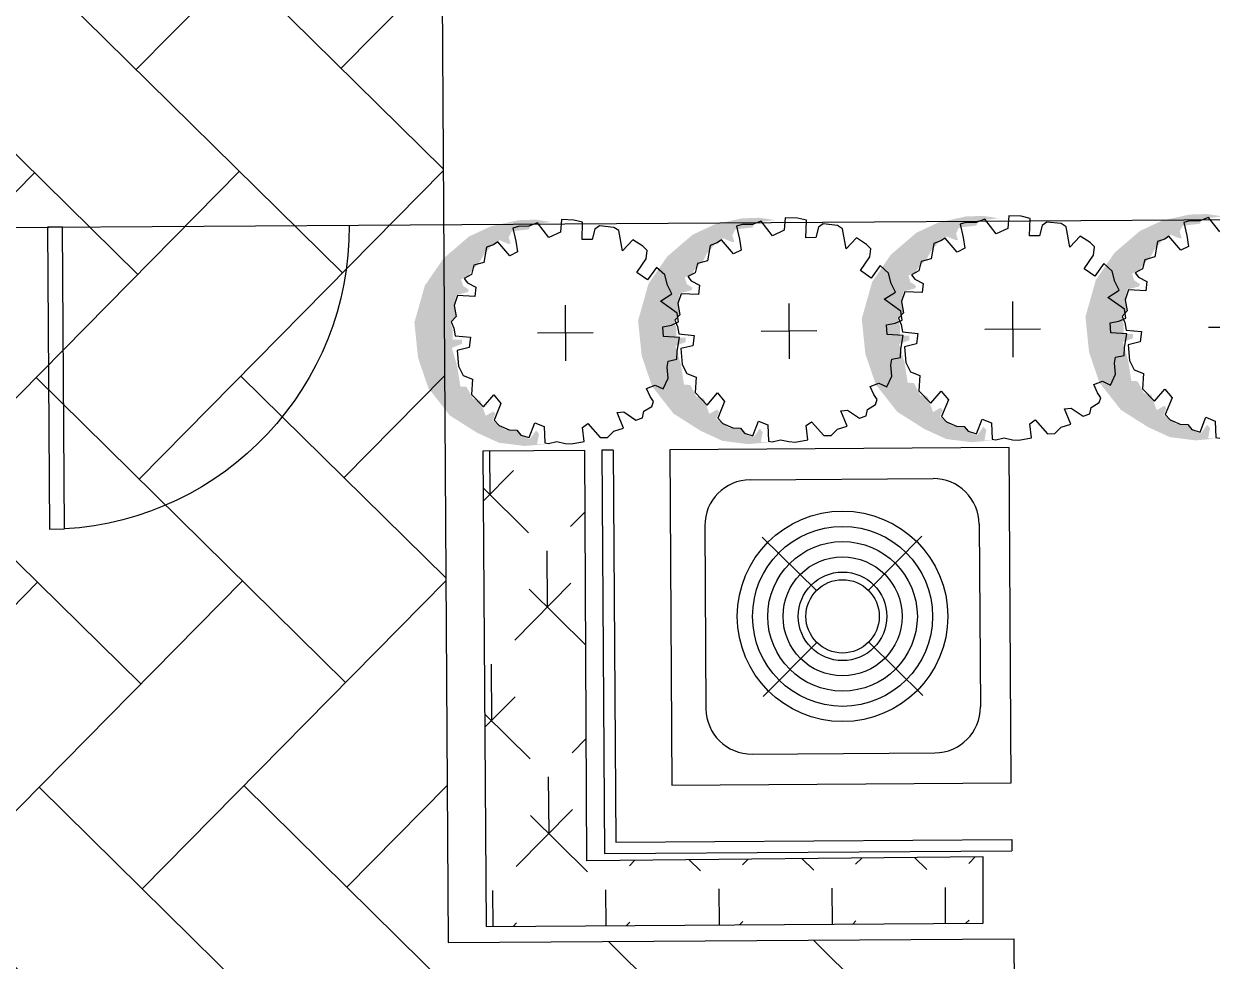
# Model space of a CAD drawing. Header units: feet. Extents: x 919634 to 928945, y 707022 to 708026.
# Drawn here: x 920706.93 to 920717.44, y 707525.14 to 707533.43 of the extents above; entities that cross this region are included whole.
import ezdxf

# ---------------------------------------------------------------- set-up
doc = ezdxf.new("R2010")
doc.units = ezdxf.units.FT
doc.header["$LTSCALE"] = 20
doc.header["$MEASUREMENT"] = 0
for name, color, linetype in [('-u-site-xref', 7, 'Continuous'), ('Site Plan$0$-u-site-fence', 4, 'Site Plan$0$FENCELINE1'), ('Site Plan$0$A-DOOR-EXT_WINDOWS', 253, 'Continuous'), ('Site Plan$0$A-HVAC-EXT', 253, 'Continuous'), ('Site Plan$0$SP-LOT PAVERS', 254, 'Continuous'), ('x-RL TH5-LP Block$0$L-002', 253, 'Continuous'), ('x-RL TH5-LP Block$0$LK-SHRB-035M', 253, 'Continuous'), ('x-RL TH5-LP Block$0$LK-SHRB-TRNK', 253, 'Continuous'), ('x-RL TH5-LP Block$0$LP-PATT-SHAR', 253, 'Continuous'), ('x-RL TH5-LP Block$0$LP-SHAR-BRDR-CONT', 253, 'Continuous'), ('x-RL TH5-LP Block$0$LP-SHRB', 253, 'Continuous')]:
    doc.layers.add(name, color=color, linetype=linetype)
doc.layers.add('Site Plan$0$SP-SIDEWALK', color=2, linetype='Continuous', lineweight=25)
doc.layers.add('x-RL TH5-LP Block$0$LK-SHRB-SHAD', color=253, linetype='Continuous', plot=False)
doc.layers.get('-u-site-xref').off()
doc.linetypes.add('Site Plan$0$FENCELINE1', pattern='A,0.25,-0.1,[133,ltypeshp.shx,S=0.1,R=0,X=-0.1,Y=0],-0.1,1', length=1.45)

# ---------------------------------------------------------------- blocks, each defined once
blk = doc.blocks.new('Site Plan$0$A$C11AE1C12')
at = {"layer": 'Site Plan$0$A-HVAC-EXT'}
for p, q in [((44.00000011394877, 44.54105635897122), (1.139487721957266e-07, 44.54105635897122)), ((1.139487721957266e-07, 44.54105635897122), (1.139487721957266e-07, 2.501133167243097e-06)), ((44.00000011394877, 2.501133167243097e-06), (44.00000011394877, 44.54105635897122)), ((34.00000011394877, 40.00000250113317), (10.00000011394877, 40.00000250113317)), ((4.000000113948772, 34.00000250113317), (4.000000113948772, 10.00000250113317)), ((40.00000011394877, 34.00000250113317), (40.00000011394877, 10.00000250113317)), ((18.5977306969362, 25.40227191814392), (11.52666288505861, 32.47333973002787)), ((25.40226953096135, 25.40227191814392), (32.47333734284621, 32.47333973002787)), ((11.52666288505861, 11.52666527223846), (18.5977306969362, 18.59773308412241)), ((32.47333734284621, 11.52666527223846), (25.40226953096135, 18.59773308412241)), ((34.00000011394877, 4.000002501133167), (10.00000011394877, 4.000002501133167)), ((1.139487721957266e-07, 2.501133167243097e-06), (44.00000011394877, 2.501133167243097e-06))]:
    blk.add_line(p, q, dxfattribs=at)
for radius in [13.81153555240985, 11.81153555240985, 9.81153555240985, 7.81153555240985, 5.81153555240985, 4.81153555240985]:
    blk.add_circle((22.00000011394877, 22.00000250113317), radius, dxfattribs=at)
for centre, start, end in [((10.00000011394877, 34.00000250113317), 90, 180), ((34.00000011394877, 34.00000250113317), 0, 90), ((10.00000011394877, 10.00000250113317), 180, 270), ((34.00000011394877, 10.00000250113317), 270, 0)]:
    blk.add_arc(centre, 6, start, end, dxfattribs=at)
blk = doc.blocks.new('Site Plan$0$A$C05C92244')
at = {"layer": 'Site Plan$0$A-DOOR-EXT_WINDOWS'}
blk.add_lwpolyline([(32.00389335552609, 32.04769828175449), (32.00389335552609, 0.04381521808500111), (30.40369920234298, 0.04381521808500111), (30.40369920234298, 32.04769828175449)], close=True, dxfattribs=at)
blk.add_arc((32.07979910527501, 32.07980389018303), 32.07980487913881, 180.0573418751565, 267.0050566959838, dxfattribs=at)
blk = doc.blocks.new('Site Plan')
at = {"layer": 'Site Plan$0$SP-LOT PAVERS'}
h = blk.add_hatch(dxfattribs=at)
h.set_pattern_fill('AR-HBONE', color=256, scale=0.32, angle=-89.58178215075662)
h.set_pattern_definition([(315.4182178492434, (0, 0), (1.810145136983853, 0.01321298806884015), [3.84, -1.28]), (45.41821784924338, (0.9116790626081567, -0.8984660745381309), (1.810145136983853, 0.01321298806884), [3.84, -1.28])])
h.paths.add_polyline_path([(920715.6825288351, 707525.3414484945), (920715.813036585, 707505.3418743059), (920703.7645105092, 707505.2341229498), (920701.9125904826, 707505.2011047568), (920700.8064273639, 707505.1614087725), (920699.2071420787, 707505.0775528821), (920698.1577803, 707505.005491134), (920697.5122337774, 707504.9544343087), (920696.8120504587, 707504.8932507478), (920696.6848043222, 707525.1781606749), (920706.6827883796, 707525.243402784), (920706.5508379111, 707545.492972881), (920717.2170888503, 707545.562575756), (920717.2453655293, 707541.229334709), (920710.5790113289, 707541.1858332385), (920710.6826171889, 707525.3088214389)])
at = {"layer": 'Site Plan$0$-u-site-fence', "ltscale": 0.15}
blk.add_line((920706.6412613734, 707531.6281033254, 7.807863672923385e-08), (920717.6409483155, 707531.6998820732, 7.807863672923385e-08), dxfattribs=at)
at = {"layer": 'Site Plan$0$SP-SIDEWALK'}
for p, q in [((920710.579011329, 707541.1858332385, 7.807863262514746e-08), (920710.682617189, 707525.3088214389, 7.807863672923385e-08)), ((920712.140435204, 707529.6609001205, 7.807863672923385e-08), (920712.040437333, 707529.6602475818, 7.807863672923385e-08)), ((920712.040437333, 707529.6602475818, 7.807863672923385e-08), (920712.0636895896, 707526.096970853, 7.807863672923385e-08)), ((920712.140435204, 707529.6609001205, 7.807863672923385e-08), (920712.1630349217, 707526.1976212627, 7.807863672923385e-08)), ((920712.1630349217, 707526.1976212627, 7.807863672923385e-08), (920715.6630173961, 707526.2204604909, 7.807863672923385e-08)), ((920715.6630173961, 707526.2204604909, 7.807863672923385e-08), (920715.663669935, 707526.1204626199, 7.807863672923385e-08)), ((920712.0636895896, 707526.096970853, 7.807863672923385e-08), (920715.663669935, 707526.1204626199, 7.807863672923385e-08)), ((920710.682617189, 707525.3088214389, 7.807863672923385e-08), (920715.6825288351, 707525.3414484945, 7.807863672923385e-08)), ((920715.6825288351, 707525.3414484945, 7.807863672923385e-08), (920715.813036585, 707505.3418743057, 7.807863672923385e-08))]:
    blk.add_line(p, q, dxfattribs=at)
at = {"layer": 'Site Plan$0$-u-site-fence', "xscale": -0.08333333333333329, "yscale": 0.08333333333333329, "zscale": 0.08333333333333333, "rotation": 0.3738798165013791}
blk.add_blockref('Site Plan$0$A$C05C92244', (920709.8256641383, 707528.9781848456, 7.807863672923385e-08), dxfattribs=at)
at = {"layer": 'Site Plan$0$A-HVAC-EXT', "extrusion": (0, 0, -1), "xscale": -0.06735359270068558, "yscale": 0.06735359270068558, "zscale": -0.06735359270068558, "rotation": 269.6261201834986}
blk.add_blockref('Site Plan$0$A$C11AE1C12', (-920715.6596978795, 707526.7204494671, -7.807863672923385e-08), dxfattribs=at)
blk = doc.blocks.new('x-RL TH5-LP Block$0$SHRUB-LRG-241')
at = {"layer": 'x-RL TH5-LP Block$0$LK-SHRB-SHAD'}
blk.add_hatch(color=256, dxfattribs=at).paths.add_polyline_path([(0.07942995503995931, 0.4976856504540272), (0.1859550109496517, 0.5063764960219963), (0.3011759860731367, 0.4911675188681244), (0.3990051144888973, 0.4455405874065121), (0.5207480248826535, 0.3673229980153856), (0.6164031776350392, 0.2434784771626468), (0.6620567659276446, 0.1065976931381005), (0.6772746369719869, -0.052010199626217), (0.6294470564557244, -0.217136229156587), (0.5446618151407847, -0.3388080360272614), (0.4294408400173033, -0.4365800253562426), (0.3294377276580214, -0.4822069568178549), (0.2076948172642687, -0.5082794883416142), (0.1294315112196003, -0.5104521971435325), (0.05986413266886359, -0.4995886427736451), (0.1511713175342138, -0.4887250884037577), (0.1598672450281455, -0.4669979796639847), (0.2381305427926712, -0.4583071340960174), (0.2511744298934957, -0.432234607752406), (0.2424785023995675, -0.4018166534446639), (0.2576963734439097, -0.4039893622465822), (0.2924800585792049, -0.4191983394004524), (0.3272637519946464, -0.395298521858761), (0.3642214210734593, -0.3540170131811315), (0.3816132677811801, -0.3214263500714711), (0.4229188964668893, -0.2779721325919233), (0.433788799624196, -0.2562450238521503), (0.4663985090961198, -0.2453814694822647), (0.4577025898823273, -0.2149635151745208), (0.4316148239608211, -0.1975818292187306), (0.4359627835677138, -0.186718274848845), (0.4881383154107333, -0.1736820116770392), (0.4968342429046615, -0.1410913485673788), (0.492486275017626, -0.07808273114997633), (0.5164000652757572, -0.052010199626217), (0.5055301621184505, -0.01724682771464003), (0.5055301621184505, 0.02620738976490955), (0.4642245334327413, 0.02620738976490955), (0.4642245334327413, 0.04576178970276246), (0.5098781217253467, 0.06314347565855272), (0.4859643397473548, 0.1478791966355821), (0.4729204526465303, 0.2369603455767439), (0.4446587027815063, 0.2391330543786623), (0.4163969529164788, 0.2934508262280957), (0.3837872434445551, 0.2999689629941464), (0.3598734614665666, 0.3694957068173039), (0.3250897680511251, 0.3499413120595953), (0.3163938488373397, 0.3608048664294827), (0.3294377276580214, 0.3912228155570787), (0.2729142362081092, 0.4325043242347064), (0.2229126800284682, 0.4368497470186909), (0.1968249141069585, 0.4629222785424503), (0.162041220691524, 0.475958541714256), (0.1337794708264965, 0.4368497470186909), (0.1207355920058113, 0.4520587241725629), (0.1294315112196003, 0.4976856504540272)])
at = {"layer": 'x-RL TH5-LP Block$0$LK-SHRB-035M'}
blk.add_lwpolyline([(-0.02506661354845008, 0.4987056809809847), (-0.08165780996232641, 0.4886134344344999), (-0.08165780996232641, 0.4886134344344999), (-0.08165780996232641, 0.4886134344344999), (-0.07431013994851199, 0.4249718511334137), (-0.09880237153729965, 0.4078375781783734), (-0.1543414298532717, 0.4702383789836801), (-0.1872079085748339, 0.4702383789836801), (-0.2156921901335238, 0.4417710769863739), (-0.2595141617622758, 0.428632322466644), (-0.2310604317859877, 0.3588825101419175), (-0.2604511118412525, 0.3564347593132471), (-0.3143340234853049, 0.3931510560520017), (-0.3449670116215167, 0.3826466800339148), (-0.3515403073658305, 0.3541793780366085), (-0.3865978846688343, 0.3322814549128452), (-0.3953622789945825, 0.3103835285617258), (-0.3804630536096525, 0.2878976674930804), (-0.3633184920346793, 0.2511813673234577), (-0.4025060636510993, 0.2364948451970861), (-0.4391842506233381, 0.2534489245671132), (-0.4610952364377141, 0.2052734924038901), (-0.4563889752951518, 0.1557189889409578), (-0.4612874237616289, 0.1287937023786245), (-0.500474995378049, 0.1214504430308736), (-0.5029242169253898, 0.08473414286125092), (-0.5127211084865486, 0.02354031038883519), (-0.4416936352675229, 0.01864480530062451), (-0.4392444137201785, -0.02541475421675088), (-0.4784319853366021, -0.03275801356450003), (-0.509299405229342, -0.04655263965616641), (-0.5029242169253898, -0.0866085866891666), (-0.4294475167872278, -0.1404591598138314), (-0.480881206883943, -0.1722799514643754), (-0.4612874237616289, -0.2114440058935383), (-0.4490413052813373, -0.2579513162395841), (-0.4123029552122581, -0.2922198655805364), (-0.3706661620484972, -0.2359215381963313), (-0.3241309150464637, -0.2701900841064138), (-0.3657677135820201, -0.3313839165788295), (-0.3706661620484972, -0.3681002167484539), (-0.3510723735543877, -0.3876822405321647), (-0.3069863534714905, -0.4170552813540382), (-0.2604511118412525, -0.3681002167484539), (-0.2433065502662792, -0.4586670866118716), (-0.2212635402248324, -0.4733536087382433), (-0.1575837316478292, -0.480696868085996), (-0.1355407216063789, -0.4660103459596243), (-0.1232946031260873, -0.4195030356135803), (-0.07920858841498557, -0.4195030356135803), (-0.08165780996232641, -0.4978311410410363), (-0.04247023834590635, -0.5076221546483275), (0.0138619002172824, -0.5100699054769979), (0.01876034331196408, -0.4537715815236627), (0.0701940334086757, -0.4292940492208697), (0.1216277235053873, -0.4953833867814978), (0.1608152951218109, -0.480696868085996), (0.2073505421238444, -0.480696868085996), (0.2318427737126321, -0.4733536087382433), (0.2195966552323405, -0.4146075270944998), (0.2122489852185225, -0.3656524624889137), (0.2465381137402645, -0.3485181895338734), (0.3004210253843169, -0.4121597762658276), (0.3189358637372592, -0.39910922518572), (0.3518547154810285, -0.3876822405321647), (0.3641008339613201, -0.3191451487119998), (0.4081868486724218, -0.3069063842760382), (0.419726398483391, -0.2655318838032237), (0.4525928772049532, -0.2480135433678008), (0.4375775287276866, -0.2285782788485804), (0.4008391786586074, -0.208996251633998), (0.405737627125081, -0.1673844463761647), (0.4832682573450846, -0.1713708092072714), (0.4986059474151467, -0.1275749597323887), (0.4898415530893949, -0.07720973461131919), (0.5117525389037709, -0.05312201530235328), (0.5007970459965847, -0.02465471653240314), (0.4939096672908754, 0.008853791693333335), (0.4253314156191905, 0.01619705104108249), (0.4326790856330085, 0.06270436481799813), (0.486561997277061, 0.07494312925395974), (0.4810771587636431, 0.1461490954514311), (0.4596205387691334, 0.1875397805915), (0.4179837456053725, 0.2046740535465421), (0.4228821887000542, 0.2732111453667088), (0.3689992770560018, 0.3295094727509138), (0.3224640354257637, 0.275658899626249), (0.3224640354257637, 0.275658899626249), (0.2906241338231617, 0.3148229506245421), (0.2906241338231617, 0.3148229506245421), (0.3211269623186972, 0.389216058907456), (0.2992159765043212, 0.4133037749890676), (0.2553940048755692, 0.4330119051549843), (0.2203364275725654, 0.4352016981128308), (0.2028076389210653, 0.4570996244639502), (0.1657137435882881, 0.4690314106507891), (0.1387722850803605, 0.4029420696592929), (0.09713549191659965, 0.4200763426143332), (0.09468627036926236, 0.4935089429535804), (0.07791501977911963, 0.4965158880231364), (0.04066634389468149, 0.4877567161917469), (0.003417668010239794, 0.4965158880231364)], close=True, dxfattribs=at)
at = {"layer": 'x-RL TH5-LP Block$0$LK-SHRB-TRNK'}
for p, q in [((0, -0.125), (0, 0.125)), ((-0.1250000000000284, 0), (0.1249999999999929, 0))]:
    blk.add_line(p, q, dxfattribs=at)
blk = doc.blocks.new('x-RL TH5-LP Block', base_point=(1241.699483058532, -211.8293156445725))
at = {"layer": 'x-RL TH5-LP Block$0$LP-PATT-SHAR'}
h = blk.add_hatch(dxfattribs=at)
h.set_pattern_fill('LAFX-A435-CHAINLINK', color=256, scale=10, pattern_type=2)
h.set_pattern_definition([(45, (1255.655024147425, 427.7968330358235), (0, 10.0000000000064), [0.7071099999999999, -13.4350288425]), (45, (1253.655024147425, 427.7968330358235), (0, 10.0000000000064), [0.7071099999999999, -13.4350288425]), (45, (1255.655024147425, 429.7968330358235), (0, 10.0000000000064), [0.7071099999999999, -13.4350288425]), (45, (1255.155024147425, 430.7968330358235), (0, 10.0000000000064), [0.7071099999999999, -13.4350288425]), (45, (1251.655024147425, 427.7968330358235), (0, 10.0000000000064), [0.7071099999999999, -13.4350288425]), (45, (1253.655024147425, 429.7968330358235), (0, 10.0000000000064), [0.7071099999999999, -13.4350288425]), (45, (1255.655024147425, 431.7968330358235), (0, 10.0000000000064), [0.7071099999999999, -13.4350288425]), (45, (1254.155024147425, 430.7968330358235), (0, 10.0000000000064), [0.7071099999999999, -13.4350288425]), (45, (1255.155024147425, 432.7968330358235), (0, 10.0000000000064), [0.7071099999999999, -13.4350288425]), (45, (1253.155024147425, 430.7968330358235), (0, 10.0000000000064), [0.7071099999999999, -13.4350288425]), (45, (1251.655024147425, 429.7968330358235), (0, 10.0000000000064), [0.7071099999999999, -13.4350288425]), (45, (1253.655024147425, 431.7968330358235), (0, 10.0000000000064), [0.7071099999999999, -13.4350288425]), (45, (1255.655024147425, 433.7968330358235), (0, 10.0000000000064), [0.7071099999999999, -13.4350288425]), (45, (1252.155024147425, 430.7968330358235), (0, 10.0000000000064), [0.7071099999999999, -13.4350288425]), (45, (1254.155024147425, 432.7968330358235), (0, 10.0000000000064), [0.7071099999999999, -13.4350288425]), (45, (1253.155024147425, 432.7968330358235), (0, 10.0000000000064), [0.7071099999999999, -13.4350288425]), (45, (1255.155024147425, 434.7968330358235), (0, 10.0000000000064), [0.7071099999999999, -13.4350288425]), (45, (1251.655024147425, 431.7968330358235), (0, 10.0000000000064), [0.7071099999999999, -13.4350288425]), (45, (1253.655024147425, 433.7968330358235), (0, 10.0000000000064), [0.7071099999999999, -13.4350288425]), (45, (1252.155024147425, 432.7968330358235), (0, 10.0000000000064), [0.7071099999999999, -13.4350288425]), (45, (1254.155024147425, 434.7968330358235), (0, 10.0000000000064), [0.7071099999999999, -13.4350288425]), (45, (1255.155024147425, 436.7968330358235), (0, 10.0000000000064), [0.7071099999999999, -13.4350288425]), (45, (1253.155024147425, 434.7968330358235), (0, 10.0000000000064), [0.7071099999999999, -13.4350288425]), (45, (1251.655024147425, 433.7968330358235), (0, 10.0000000000064), [0.7071099999999999, -13.4350288425]), (45, (1252.155024147425, 434.7968330358235), (0, 10.0000000000064), [0.7071099999999999, -13.4350288425]), (45, (1254.155024147425, 436.7968330358235), (0, 10.0000000000064), [0.7071099999999999, -13.4350288425]), (45, (1253.155024147425, 436.7968330358235), (0, 10.0000000000064), [0.7071099999999999, -13.4350288425]), (45, (1251.655024147425, 435.7968330358235), (0, 10.0000000000064), [0.7071099999999999, -13.4350288425]), (45, (1252.155024147425, 436.7968330358235), (0, 10.0000000000064), [0.7071099999999999, -13.4350288425]), (45, (1250.655024147425, 435.7968330358235), (0, 10.0000000000064), [0.7071099999999999, -13.4350288425]), (45, (1255.155024147425, 428.7968330358235), (0, 10.0000000000064), [0.7071099999999999, -13.4350288425]), (45, (1254.155024147425, 428.7968330358235), (0, 10.0000000000064), [0.7071099999999999, -13.4350288425]), (45, (1253.155024147425, 428.7968330358235), (0, 10.0000000000064), [0.7071099999999999, -13.4350288425]), (45, (1252.155024147425, 428.7968330358235), (0, 10.0000000000064), [0.7071099999999999, -13.4350288425]), (45, (1250.655024147425, 427.7968330358235), (0, 10.0000000000064), [0.7071099999999999, -13.4350288425]), (45, (1249.655024147425, 427.7968330358235), (0, 10.0000000000064), [0.7071099999999999, -13.4350288425]), (45, (1250.655024147425, 429.7968330358235), (0, 10.0000000000064), [0.7071099999999999, -13.4350288425]), (45, (1248.655024147425, 427.7968330358235), (0, 10.0000000000064), [0.7071099999999999, -13.4350288425]), (45, (1251.155024147425, 430.7968330358235), (0, 10.0000000000064), [0.7071099999999999, -13.4350288425]), (45, (1249.655024147425, 429.7968330358235), (0, 10.0000000000064), [0.7071099999999999, -13.4350288425]), (45, (1247.655024147425, 427.7968330358235), (0, 10.0000000000064), [0.7071099999999999, -13.4350288425]), (45, (1250.155024147425, 430.7968330358235), (0, 10.0000000000064), [0.7071099999999999, -13.4350288425]), (45, (1250.655024147425, 431.7968330358235), (0, 10.0000000000064), [0.7071099999999999, -13.4350288425]), (45, (1248.655024147425, 429.7968330358235), (0, 10.0000000000064), [0.7071099999999999, -13.4350288425]), (45, (1246.655024147425, 427.7968330358235), (0, 10.0000000000064), [0.7071099999999999, -13.4350288425]), (45, (1251.155024147425, 432.7968330358235), (0, 10.0000000000064), [0.7071099999999999, -13.4350288425]), (45, (1249.155024147425, 430.7968330358235), (0, 10.0000000000064), [0.7071099999999999, -13.4350288425]), (45, (1249.655024147425, 431.7968330358235), (0, 10.0000000000064), [0.7071099999999999, -13.4350288425]), (45, (1247.655024147425, 429.7968330358235), (0, 10.0000000000064), [0.7071099999999999, -13.4350288425]), (45, (1250.155024147425, 432.7968330358235), (0, 10.0000000000064), [0.7071099999999999, -13.4350288425]), (45, (1248.155024147425, 430.7968330358235), (0, 10.0000000000064), [0.7071099999999999, -13.4350288425]), (45, (1250.655024147425, 433.7968330358235), (0, 10.0000000000064), [0.7071099999999999, -13.4350288425]), (45, (1248.655024147425, 431.7968330358235), (0, 10.0000000000064), [0.7071099999999999, -13.4350288425]), (45, (1246.655024147425, 429.7968330358235), (0, 10.0000000000064), [0.7071099999999999, -13.4350288425]), (45, (1251.155024147425, 434.7968330358235), (0, 10.0000000000064), [0.7071099999999999, -13.4350288425]), (45, (1249.155024147425, 432.7968330358235), (0, 10.0000000000064), [0.7071099999999999, -13.4350288425]), (45, (1247.155024147425, 430.7968330358235), (0, 10.0000000000064), [0.7071099999999999, -13.4350288425]), (45, (1249.655024147425, 433.7968330358235), (0, 10.0000000000064), [0.7071099999999999, -13.4350288425]), (45, (1247.655024147425, 431.7968330358235), (0, 10.0000000000064), [0.7071099999999999, -13.4350288425]), (45, (1250.155024147425, 434.7968330358235), (0, 10.0000000000064), [0.7071099999999999, -13.4350288425]), (45, (1248.155024147425, 432.7968330358235), (0, 10.0000000000064), [0.7071099999999999, -13.4350288425]), (45, (1246.155024147425, 430.7968330358235), (0, 10.0000000000064), [0.7071099999999999, -13.4350288425]), (45, (1248.655024147425, 433.7968330358235), (0, 10.0000000000064), [0.7071099999999999, -13.4350288425]), (45, (1246.655024147425, 431.7968330358235), (0, 10.0000000000064), [0.7071099999999999, -13.4350288425]), (45, (1251.155024147425, 436.7968330358235), (0, 10.0000000000064), [0.7071099999999999, -13.4350288425]), (45, (1249.155024147425, 434.7968330358235), (0, 10.0000000000064), [0.7071099999999999, -13.4350288425]), (45, (1247.155024147425, 432.7968330358235), (0, 10.0000000000064), [0.7071099999999999, -13.4350288425]), (45, (1247.655024147425, 433.7968330358235), (0, 10.0000000000064), [0.7071099999999999, -13.4350288425]), (45, (1250.155024147425, 436.7968330358235), (0, 10.0000000000064), [0.7071099999999999, -13.4350288425]), (45, (1248.155024147425, 434.7968330358235), (0, 10.0000000000064), [0.7071099999999999, -13.4350288425]), (45, (1246.155024147425, 432.7968330358235), (0, 10.0000000000064), [0.7071099999999999, -13.4350288425]), (45, (1246.655024147425, 433.7968330358235), (0, 10.0000000000064), [0.7071099999999999, -13.4350288425]), (45, (1249.155024147425, 436.7968330358235), (0, 10.0000000000064), [0.7071099999999999, -13.4350288425]), (45, (1247.155024147425, 434.7968330358235), (0, 10.0000000000064), [0.7071099999999999, -13.4350288425]), (45, (1247.655024147425, 435.7968330358235), (0, 10.0000000000064), [0.7071099999999999, -13.4350288425]), (45, (1248.155024147425, 436.7968330358235), (0, 10.0000000000064), [0.7071099999999999, -13.4350288425]), (45, (1246.155024147425, 434.7968330358235), (0, 10.0000000000064), [0.7071099999999999, -13.4350288425]), (45, (1246.655024147425, 435.7968330358235), (0, 10.0000000000064), [0.7071099999999999, -13.4350288425]), (45, (1247.155024147425, 436.7968330358235), (0, 10.0000000000064), [0.7071099999999999, -13.4350288425]), (45, (1246.155024147425, 436.7968330358235), (0, 10.0000000000064), [0.7071099999999999, -13.4350288425]), (45, (1251.155024147425, 428.7968330358235), (0, 10.0000000000064), [0.7071099999999999, -13.4350288425]), (45, (1250.155024147425, 428.7968330358235), (0, 10.0000000000064), [0.7071099999999999, -13.4350288425]), (45, (1249.155024147425, 428.7968330358235), (0, 10.0000000000064), [0.7071099999999999, -13.4350288425]), (45, (1248.155024147425, 428.7968330358235), (0, 10.0000000000064), [0.7071099999999999, -13.4350288425]), (45, (1247.155024147425, 428.7968330358235), (0, 10.0000000000064), [0.7071099999999999, -13.4350288425]), (45, (1246.155024147425, 428.7968330358235), (0, 10.0000000000064), [0.7071099999999999, -13.4350288425]), (45, (1254.655024147425, 427.7968330358235), (0, 10.0000000000064), [0.7071099999999999, -13.4350288425]), (45, (1254.655024147425, 429.7968330358235), (0, 10.0000000000064), [0.7071099999999999, -13.4350288425]), (45, (1252.655024147425, 427.7968330358235), (0, 10.0000000000064), [0.7071099999999999, -13.4350288425]), (45, (1254.655024147425, 431.7968330358235), (0, 10.0000000000064), [0.7071099999999999, -13.4350288425]), (45, (1252.655024147425, 429.7968330358235), (0, 10.0000000000064), [0.7071099999999999, -13.4350288425]), (45, (1254.655024147425, 433.7968330358235), (0, 10.0000000000064), [0.7071099999999999, -13.4350288425]), (45, (1252.655024147425, 431.7968330358235), (0, 10.0000000000064), [0.7071099999999999, -13.4350288425]), (45, (1255.655024147425, 435.7968330358235), (0, 10.0000000000064), [0.7071099999999999, -13.4350288425]), (45, (1254.655024147425, 435.7968330358235), (0, 10.0000000000064), [0.7071099999999999, -13.4350288425]), (45, (1252.655024147425, 433.7968330358235), (0, 10.0000000000064), [0.7071099999999999, -13.4350288425]), (45, (1253.655024147425, 435.7968330358235), (0, 10.0000000000064), [0.7071099999999999, -13.4350288425]), (45, (1252.655024147425, 435.7968330358235), (0, 10.0000000000064), [0.7071099999999999, -13.4350288425]), (45, (1249.655024147425, 435.7968330358235), (0, 10.0000000000064), [0.7071099999999999, -13.4350288425]), (45, (1248.655024147425, 435.7968330358235), (0, 10.0000000000064), [0.7071099999999999, -13.4350288425]), (90, (1256.155024147425, 436.2968330358235), (-10, 6.123233995736766e-16), [0.5, -9.5]), (90, (1256.155024147425, 428.2968330358235), (-10, 6.123233995736766e-16), [0.5, -9.5]), (90, (1256.155024147425, 430.2968330358235), (-10, 6.123233995736766e-16), [0.5, -9.5]), (90, (1256.155024147425, 432.2968330358235), (-10, 6.123233995736766e-16), [0.5, -9.5]), (90, (1256.155024147425, 434.2968330358235), (-10, 6.123233995736766e-16), [0.5, -9.5]), (90, (1255.655024147425, 429.2968330358235), (-10, 6.123233995736766e-16), [0.5, -9.5]), (90, (1255.655024147425, 431.2968330358235), (-10, 6.123233995736766e-16), [0.5, -9.5]), (90, (1255.655024147425, 433.2968330358235), (-10, 6.123233995736766e-16), [0.5, -9.5]), (90, (1255.655024147425, 435.2968330358235), (-10, 6.123233995736766e-16), [0.5, -9.5]), (90, (1255.655024147425, 437.2968330358235), (-10, 6.123233995736766e-16), [0.5, -9.5]), (90, (1255.155024147425, 428.2968330358235), (-10, 6.123233995736766e-16), [0.5, -9.5]), (90, (1255.155024147425, 430.2968330358235), (-10, 6.123233995736766e-16), [0.5, -9.5]), (90, (1255.155024147425, 432.2968330358235), (-10, 6.123233995736766e-16), [0.5, -9.5]), (90, (1255.155024147425, 434.2968330358235), (-10, 6.123233995736766e-16), [0.5, -9.5]), (90, (1255.155024147425, 436.2968330358235), (-10, 6.123233995736766e-16), [0.5, -9.5]), (90, (1255.155024147425, 428.2968330358235), (-10, 6.123233995736766e-16), [0.5, -9.5]), (90, (1255.155024147425, 430.2968330358235), (-10, 6.123233995736766e-16), [0.5, -9.5]), (90, (1255.155024147425, 432.2968330358235), (-10, 6.123233995736766e-16), [0.5, -9.5]), (90, (1255.155024147425, 434.2968330358235), (-10, 6.123233995736766e-16), [0.5, -9.5]), (90, (1255.155024147425, 436.2968330358235), (-10, 6.123233995736766e-16), [0.5, -9.5]), (90, (1254.655024147425, 429.2968330358235), (-10, 6.123233995736766e-16), [0.5, -9.5]), (90, (1254.655024147425, 431.2968330358235), (-10, 6.123233995736766e-16), [0.5, -9.5]), (90, (1254.655024147425, 433.2968330358235), (-10, 6.123233995736766e-16), [0.5, -9.5]), (90, (1254.655024147425, 435.2968330358235), (-10, 6.123233995736766e-16), [0.5, -9.5]), (90, (1254.655024147425, 437.2968330358235), (-10, 6.123233995736766e-16), [0.5, -9.5]), (90, (1254.155024147425, 428.2968330358235), (-10, 6.123233995736766e-16), [0.5, -9.5]), (90, (1254.155024147425, 428.2968330358235), (-10, 6.123233995736766e-16), [0.5, -9.5]), (90, (1254.155024147425, 430.2968330358235), (-10, 6.123233995736766e-16), [0.5, -9.5]), (90, (1254.155024147425, 430.2968330358235), (-10, 6.123233995736766e-16), [0.5, -9.5]), (90, (1254.155024147425, 432.2968330358235), (-10, 6.123233995736766e-16), [0.5, -9.5]), (90, (1254.155024147425, 432.2968330358235), (-10, 6.123233995736766e-16), [0.5, -9.5]), (90, (1254.155024147425, 434.2968330358235), (-10, 6.123233995736766e-16), [0.5, -9.5]), (90, (1254.155024147425, 434.2968330358235), (-10, 6.123233995736766e-16), [0.5, -9.5]), (90, (1254.155024147425, 436.2968330358235), (-10, 6.123233995736766e-16), [0.5, -9.5]), (90, (1254.155024147425, 436.2968330358235), (-10, 6.123233995736766e-16), [0.5, -9.5]), (90, (1253.655024147425, 429.2968330358235), (-10, 6.123233995736766e-16), [0.5, -9.5]), (90, (1253.655024147425, 431.2968330358235), (-10, 6.123233995736766e-16), [0.5, -9.5]), (90, (1253.655024147425, 433.2968330358235), (-10, 6.123233995736766e-16), [0.5, -9.5]), (90, (1253.655024147425, 435.2968330358235), (-10, 6.123233995736766e-16), [0.5, -9.5]), (90, (1253.655024147425, 437.2968330358235), (-10, 6.123233995736766e-16), [0.5, -9.5]), (90, (1253.155024147425, 428.2968330358235), (-10, 6.123233995736766e-16), [0.5, -9.5]), (90, (1253.155024147425, 428.2968330358235), (-10, 6.123233995736766e-16), [0.5, -9.5]), (90, (1253.155024147425, 430.2968330358235), (-10, 6.123233995736766e-16), [0.5, -9.5]), (90, (1253.155024147425, 430.2968330358235), (-10, 6.123233995736766e-16), [0.5, -9.5]), (90, (1253.155024147425, 432.2968330358235), (-10, 6.123233995736766e-16), [0.5, -9.5]), (90, (1253.155024147425, 432.2968330358235), (-10, 6.123233995736766e-16), [0.5, -9.5]), (90, (1253.155024147425, 434.2968330358235), (-10, 6.123233995736766e-16), [0.5, -9.5]), (90, (1253.155024147425, 434.2968330358235), (-10, 6.123233995736766e-16), [0.5, -9.5]), (90, (1253.155024147425, 436.2968330358235), (-10, 6.123233995736766e-16), [0.5, -9.5]), (90, (1253.155024147425, 436.2968330358235), (-10, 6.123233995736766e-16), [0.5, -9.5]), (90, (1252.655024147425, 429.2968330358235), (-10, 6.123233995736766e-16), [0.5, -9.5]), (90, (1252.655024147425, 431.2968330358235), (-10, 6.123233995736766e-16), [0.5, -9.5]), (90, (1252.655024147425, 433.2968330358235), (-10, 6.123233995736766e-16), [0.5, -9.5]), (90, (1252.655024147425, 435.2968330358235), (-10, 6.123233995736766e-16), [0.5, -9.5]), (90, (1252.655024147425, 437.2968330358235), (-10, 6.123233995736766e-16), [0.5, -9.5]), (90, (1252.155024147425, 428.2968330358235), (-10, 6.123233995736766e-16), [0.5, -9.5]), (90, (1252.155024147425, 428.2968330358235), (-10, 6.123233995736766e-16), [0.5, -9.5]), (90, (1252.155024147425, 430.2968330358235), (-10, 6.123233995736766e-16), [0.5, -9.5]), (90, (1252.155024147425, 430.2968330358235), (-10, 6.123233995736766e-16), [0.5, -9.5]), (90, (1252.155024147425, 432.2968330358235), (-10, 6.123233995736766e-16), [0.5, -9.5]), (90, (1252.155024147425, 432.2968330358235), (-10, 6.123233995736766e-16), [0.5, -9.5]), (90, (1252.155024147425, 434.2968330358235), (-10, 6.123233995736766e-16), [0.5, -9.5]), (90, (1252.155024147425, 434.2968330358235), (-10, 6.123233995736766e-16), [0.5, -9.5]), (90, (1252.155024147425, 436.2968330358235), (-10, 6.123233995736766e-16), [0.5, -9.5]), (90, (1252.155024147425, 436.2968330358235), (-10, 6.123233995736766e-16), [0.5, -9.5]), (90, (1251.655024147425, 429.2968330358235), (-10, 6.123233995736766e-16), [0.5, -9.5]), (90, (1251.655024147425, 431.2968330358235), (-10, 6.123233995736766e-16), [0.5, -9.5]), (90, (1251.655024147425, 433.2968330358235), (-10, 6.123233995736766e-16), [0.5, -9.5]), (90, (1251.655024147425, 435.2968330358235), (-10, 6.123233995736766e-16), [0.5, -9.5]), (90, (1251.655024147425, 437.2968330358235), (-10, 6.123233995736766e-16), [0.5, -9.5]), (90, (1251.155024147425, 428.2968330358235), (-10, 6.123233995736766e-16), [0.5, -9.5]), (90, (1251.155024147425, 430.2968330358235), (-10, 6.123233995736766e-16), [0.5, -9.5]), (90, (1251.155024147425, 432.2968330358235), (-10, 6.123233995736766e-16), [0.5, -9.5]), (90, (1251.155024147425, 434.2968330358235), (-10, 6.123233995736766e-16), [0.5, -9.5]), (90, (1251.155024147425, 436.2968330358235), (-10, 6.123233995736766e-16), [0.5, -9.5]), (90, (1251.155024147425, 428.2968330358235), (-10, 6.123233995736766e-16), [0.5, -9.5]), (90, (1251.155024147425, 430.2968330358235), (-10, 6.123233995736766e-16), [0.5, -9.5]), (90, (1251.155024147425, 432.2968330358235), (-10, 6.123233995736766e-16), [0.5, -9.5]), (90, (1251.155024147425, 434.2968330358235), (-10, 6.123233995736766e-16), [0.5, -9.5]), (90, (1251.155024147425, 436.2968330358235), (-10, 6.123233995736766e-16), [0.5, -9.5]), (90, (1250.655024147425, 429.2968330358235), (-10, 6.123233995736766e-16), [0.5, -9.5]), (90, (1250.655024147425, 431.2968330358235), (-10, 6.123233995736766e-16), [0.5, -9.5]), (90, (1250.655024147425, 433.2968330358235), (-10, 6.123233995736766e-16), [0.5, -9.5]), (90, (1250.655024147425, 435.2968330358235), (-10, 6.123233995736766e-16), [0.5, -9.5]), (90, (1250.655024147425, 437.2968330358235), (-10, 6.123233995736766e-16), [0.5, -9.5]), (90, (1250.155024147425, 428.2968330358235), (-10, 6.123233995736766e-16), [0.5, -9.5]), (90, (1250.155024147425, 430.2968330358235), (-10, 6.123233995736766e-16), [0.5, -9.5]), (90, (1250.155024147425, 432.2968330358235), (-10, 6.123233995736766e-16), [0.5, -9.5]), (90, (1250.155024147425, 434.2968330358235), (-10, 6.123233995736766e-16), [0.5, -9.5]), (90, (1250.155024147425, 436.2968330358235), (-10, 6.123233995736766e-16), [0.5, -9.5]), (90, (1250.155024147425, 428.2968330358235), (-10, 6.123233995736766e-16), [0.5, -9.5]), (90, (1250.155024147425, 430.2968330358235), (-10, 6.123233995736766e-16), [0.5, -9.5]), (90, (1250.155024147425, 432.2968330358235), (-10, 6.123233995736766e-16), [0.5, -9.5]), (90, (1250.155024147425, 434.2968330358235), (-10, 6.123233995736766e-16), [0.5, -9.5]), (90, (1250.155024147425, 436.2968330358235), (-10, 6.123233995736766e-16), [0.5, -9.5]), (90, (1249.655024147425, 429.2968330358235), (-10, 6.123233995736766e-16), [0.5, -9.5]), (90, (1249.655024147425, 431.2968330358235), (-10, 6.123233995736766e-16), [0.5, -9.5]), (90, (1249.655024147425, 433.2968330358235), (-10, 6.123233995736766e-16), [0.5, -9.5]), (90, (1249.655024147425, 435.2968330358235), (-10, 6.123233995736766e-16), [0.5, -9.5]), (90, (1249.655024147425, 437.2968330358235), (-10, 6.123233995736766e-16), [0.5, -9.5]), (90, (1249.155024147425, 428.2968330358235), (-10, 6.123233995736766e-16), [0.5, -9.5]), (90, (1249.155024147425, 428.2968330358235), (-10, 6.123233995736766e-16), [0.5, -9.5]), (90, (1249.155024147425, 430.2968330358235), (-10, 6.123233995736766e-16), [0.5, -9.5]), (90, (1249.155024147425, 430.2968330358235), (-10, 6.123233995736766e-16), [0.5, -9.5]), (90, (1249.155024147425, 432.2968330358235), (-10, 6.123233995736766e-16), [0.5, -9.5]), (90, (1249.155024147425, 432.2968330358235), (-10, 6.123233995736766e-16), [0.5, -9.5]), (90, (1249.155024147425, 434.2968330358235), (-10, 6.123233995736766e-16), [0.5, -9.5]), (90, (1249.155024147425, 434.2968330358235), (-10, 6.123233995736766e-16), [0.5, -9.5]), (90, (1249.155024147425, 436.2968330358235), (-10, 6.123233995736766e-16), [0.5, -9.5]), (90, (1249.155024147425, 436.2968330358235), (-10, 6.123233995736766e-16), [0.5, -9.5]), (90, (1248.655024147425, 429.2968330358235), (-10, 6.123233995736766e-16), [0.5, -9.5]), (90, (1248.655024147425, 431.2968330358235), (-10, 6.123233995736766e-16), [0.5, -9.5]), (90, (1248.655024147425, 433.2968330358235), (-10, 6.123233995736766e-16), [0.5, -9.5]), (90, (1248.655024147425, 435.2968330358235), (-10, 6.123233995736766e-16), [0.5, -9.5]), (90, (1248.655024147425, 437.2968330358235), (-10, 6.123233995736766e-16), [0.5, -9.5]), (90, (1248.155024147425, 428.2968330358235), (-10, 6.123233995736766e-16), [0.5, -9.5]), (90, (1248.155024147425, 428.2968330358235), (-10, 6.123233995736766e-16), [0.5, -9.5]), (90, (1248.155024147425, 430.2968330358235), (-10, 6.123233995736766e-16), [0.5, -9.5]), (90, (1248.155024147425, 430.2968330358235), (-10, 6.123233995736766e-16), [0.5, -9.5]), (90, (1248.155024147425, 432.2968330358235), (-10, 6.123233995736766e-16), [0.5, -9.5]), (90, (1248.155024147425, 432.2968330358235), (-10, 6.123233995736766e-16), [0.5, -9.5]), (90, (1248.155024147425, 434.2968330358235), (-10, 6.123233995736766e-16), [0.5, -9.5]), (90, (1248.155024147425, 434.2968330358235), (-10, 6.123233995736766e-16), [0.5, -9.5]), (90, (1248.155024147425, 436.2968330358235), (-10, 6.123233995736766e-16), [0.5, -9.5]), (90, (1248.155024147425, 436.2968330358235), (-10, 6.123233995736766e-16), [0.5, -9.5]), (90, (1247.655024147425, 429.2968330358235), (-10, 6.123233995736766e-16), [0.5, -9.5]), (90, (1247.655024147425, 431.2968330358235), (-10, 6.123233995736766e-16), [0.5, -9.5]), (90, (1247.655024147425, 433.2968330358235), (-10, 6.123233995736766e-16), [0.5, -9.5]), (90, (1247.655024147425, 435.2968330358235), (-10, 6.123233995736766e-16), [0.5, -9.5]), (90, (1247.655024147425, 437.2968330358235), (-10, 6.123233995736766e-16), [0.5, -9.5]), (90, (1247.155024147425, 428.2968330358235), (-10, 6.123233995736766e-16), [0.5, -9.5]), (90, (1247.155024147425, 428.2968330358235), (-10, 6.123233995736766e-16), [0.5, -9.5]), (90, (1247.155024147425, 430.2968330358235), (-10, 6.123233995736766e-16), [0.5, -9.5]), (90, (1247.155024147425, 430.2968330358235), (-10, 6.123233995736766e-16), [0.5, -9.5]), (90, (1247.155024147425, 432.2968330358235), (-10, 6.123233995736766e-16), [0.5, -9.5]), (90, (1247.155024147425, 432.2968330358235), (-10, 6.123233995736766e-16), [0.5, -9.5]), (90, (1247.155024147425, 434.2968330358235), (-10, 6.123233995736766e-16), [0.5, -9.5]), (90, (1247.155024147425, 434.2968330358235), (-10, 6.123233995736766e-16), [0.5, -9.5]), (90, (1247.155024147425, 436.2968330358235), (-10, 6.123233995736766e-16), [0.5, -9.5]), (90, (1247.155024147425, 436.2968330358235), (-10, 6.123233995736766e-16), [0.5, -9.5]), (90, (1246.655024147425, 429.2968330358235), (-10, 6.123233995736766e-16), [0.5, -9.5]), (90, (1246.655024147425, 431.2968330358235), (-10, 6.123233995736766e-16), [0.5, -9.5]), (90, (1246.655024147425, 433.2968330358235), (-10, 6.123233995736766e-16), [0.5, -9.5]), (90, (1246.655024147425, 435.2968330358235), (-10, 6.123233995736766e-16), [0.5, -9.5]), (90, (1246.655024147425, 437.2968330358235), (-10, 6.123233995736766e-16), [0.5, -9.5]), (90, (1246.155024147425, 428.2968330358235), (-10, 6.123233995736766e-16), [0.5, -9.5]), (90, (1246.155024147425, 430.2968330358235), (-10, 6.123233995736766e-16), [0.5, -9.5]), (90, (1246.155024147425, 432.2968330358235), (-10, 6.123233995736766e-16), [0.5, -9.5]), (90, (1246.155024147425, 434.2968330358235), (-10, 6.123233995736766e-16), [0.5, -9.5]), (90, (1246.155024147425, 436.2968330358235), (-10, 6.123233995736766e-16), [0.5, -9.5]), (135, (1256.155024147425, 436.7968330358235), (-10.0000000000064, 1.110223024625157e-15), [0.7071099999999999, -13.4350288425]), (135, (1255.155024147425, 436.7968330358235), (-10.0000000000064, 1.110223024625157e-15), [0.7071099999999999, -13.4350288425]), (135, (1254.155024147425, 436.7968330358235), (-10.0000000000064, 1.110223024625157e-15), [0.7071099999999999, -13.4350288425]), (135, (1253.155024147425, 436.7968330358235), (-10.0000000000064, 1.110223024625157e-15), [0.7071099999999999, -13.4350288425]), (135, (1253.655024147425, 433.7968330358235), (-10.0000000000064, 1.110223024625157e-15), [0.7071099999999999, -13.4350288425]), (135, (1253.655024147425, 431.7968330358235), (-10.0000000000064, 1.110223024625157e-15), [0.7071099999999999, -13.4350288425]), (135, (1253.655024147425, 429.7968330358235), (-10.0000000000064, 1.110223024625157e-15), [0.7071099999999999, -13.4350288425]), (135, (1253.655024147425, 427.7968330358235), (-10.0000000000064, 1.110223024625157e-15), [0.7071099999999999, -13.4350288425]), (135, (1251.155024147425, 428.7968330358235), (-10.0000000000064, 1.110223024625157e-15), [0.7071099999999999, -13.4350288425]), (135, (1250.155024147425, 428.7968330358235), (-10.0000000000064, 1.110223024625157e-15), [0.7071099999999999, -13.4350288425]), (135, (1249.155024147425, 428.7968330358235), (-10.0000000000064, 1.110223024625157e-15), [0.7071099999999999, -13.4350288425]), (135, (1251.655024147425, 435.7968330358235), (-10.0000000000064, 1.110223024625157e-15), [0.7071099999999999, -13.4350288425]), (135, (1250.655024147425, 435.7968330358235), (-10.0000000000064, 1.110223024625157e-15), [0.7071099999999999, -13.4350288425]), (135, (1251.655024147425, 433.7968330358235), (-10.0000000000064, 1.110223024625157e-15), [0.7071099999999999, -13.4350288425]), (135, (1249.655024147425, 435.7968330358235), (-10.0000000000064, 1.110223024625157e-15), [0.7071099999999999, -13.4350288425]), (135, (1250.655024147425, 433.7968330358235), (-10.0000000000064, 1.110223024625157e-15), [0.7071099999999999, -13.4350288425]), (135, (1248.655024147425, 435.7968330358235), (-10.0000000000064, 1.110223024625157e-15), [0.7071099999999999, -13.4350288425]), (135, (1251.655024147425, 431.7968330358235), (-10.0000000000064, 1.110223024625157e-15), [0.7071099999999999, -13.4350288425]), (135, (1249.655024147425, 433.7968330358235), (-10.0000000000064, 1.110223024625157e-15), [0.7071099999999999, -13.4350288425]), (135, (1247.655024147425, 435.7968330358235), (-10.0000000000064, 1.110223024625157e-15), [0.7071099999999999, -13.4350288425]), (135, (1250.655024147425, 431.7968330358235), (-10.0000000000064, 1.110223024625157e-15), [0.7071099999999999, -13.4350288425]), (135, (1248.655024147425, 433.7968330358235), (-10.0000000000064, 1.110223024625157e-15), [0.7071099999999999, -13.4350288425]), (135, (1246.655024147425, 435.7968330358235), (-10.0000000000064, 1.110223024625157e-15), [0.7071099999999999, -13.4350288425]), (135, (1251.655024147425, 429.7968330358235), (-10.0000000000064, 1.110223024625157e-15), [0.7071099999999999, -13.4350288425]), (135, (1249.655024147425, 431.7968330358235), (-10.0000000000064, 1.110223024625157e-15), [0.7071099999999999, -13.4350288425]), (135, (1247.655024147425, 433.7968330358235), (-10.0000000000064, 1.110223024625157e-15), [0.7071099999999999, -13.4350288425]), (135, (1250.655024147425, 429.7968330358235), (-10.0000000000064, 1.110223024625157e-15), [0.7071099999999999, -13.4350288425]), (135, (1248.655024147425, 431.7968330358235), (-10.0000000000064, 1.110223024625157e-15), [0.7071099999999999, -13.4350288425]), (135, (1246.655024147425, 433.7968330358235), (-10.0000000000064, 1.110223024625157e-15), [0.7071099999999999, -13.4350288425]), (135, (1251.655024147425, 427.7968330358235), (-10.0000000000064, 1.110223024625157e-15), [0.7071099999999999, -13.4350288425]), (135, (1249.655024147425, 429.7968330358235), (-10.0000000000064, 1.110223024625157e-15), [0.7071099999999999, -13.4350288425]), (135, (1247.655024147425, 431.7968330358235), (-10.0000000000064, 1.110223024625157e-15), [0.7071099999999999, -13.4350288425]), (135, (1250.655024147425, 427.7968330358235), (-10.0000000000064, 1.110223024625157e-15), [0.7071099999999999, -13.4350288425]), (135, (1248.655024147425, 429.7968330358235), (-10.0000000000064, 1.110223024625157e-15), [0.7071099999999999, -13.4350288425]), (135, (1246.655024147425, 431.7968330358235), (-10.0000000000064, 1.110223024625157e-15), [0.7071099999999999, -13.4350288425]), (135, (1249.655024147425, 427.7968330358235), (-10.0000000000064, 1.110223024625157e-15), [0.7071099999999999, -13.4350288425]), (135, (1247.655024147425, 429.7968330358235), (-10.0000000000064, 1.110223024625157e-15), [0.7071099999999999, -13.4350288425]), (135, (1248.655024147425, 427.7968330358235), (-10.0000000000064, 1.110223024625157e-15), [0.7071099999999999, -13.4350288425]), (135, (1246.655024147425, 429.7968330358235), (-10.0000000000064, 1.110223024625157e-15), [0.7071099999999999, -13.4350288425]), (135, (1247.655024147425, 427.7968330358235), (-10.0000000000064, 1.110223024625157e-15), [0.7071099999999999, -13.4350288425]), (135, (1246.655024147425, 427.7968330358235), (-10.0000000000064, 1.110223024625157e-15), [0.7071099999999999, -13.4350288425]), (135, (1255.655024147425, 435.7968330358235), (-10.0000000000064, 1.110223024625157e-15), [0.7071099999999999, -13.4350288425]), (135, (1256.155024147425, 434.7968330358235), (-10.0000000000064, 1.110223024625157e-15), [0.7071099999999999, -13.4350288425]), (135, (1254.655024147425, 435.7968330358235), (-10.0000000000064, 1.110223024625157e-15), [0.7071099999999999, -13.4350288425]), (135, (1255.155024147425, 434.7968330358235), (-10.0000000000064, 1.110223024625157e-15), [0.7071099999999999, -13.4350288425]), (135, (1255.655024147425, 433.7968330358235), (-10.0000000000064, 1.110223024625157e-15), [0.7071099999999999, -13.4350288425]), (135, (1253.655024147425, 435.7968330358235), (-10.0000000000064, 1.110223024625157e-15), [0.7071099999999999, -13.4350288425]), (135, (1256.155024147425, 432.7968330358235), (-10.0000000000064, 1.110223024625157e-15), [0.7071099999999999, -13.4350288425]), (135, (1254.155024147425, 434.7968330358235), (-10.0000000000064, 1.110223024625157e-15), [0.7071099999999999, -13.4350288425]), (135, (1252.155024147425, 436.7968330358235), (-10.0000000000064, 1.110223024625157e-15), [0.7071099999999999, -13.4350288425]), (135, (1254.655024147425, 433.7968330358235), (-10.0000000000064, 1.110223024625157e-15), [0.7071099999999999, -13.4350288425]), (135, (1252.655024147425, 435.7968330358235), (-10.0000000000064, 1.110223024625157e-15), [0.7071099999999999, -13.4350288425]), (135, (1255.155024147425, 432.7968330358235), (-10.0000000000064, 1.110223024625157e-15), [0.7071099999999999, -13.4350288425]), (135, (1253.155024147425, 434.7968330358235), (-10.0000000000064, 1.110223024625157e-15), [0.7071099999999999, -13.4350288425]), (135, (1251.155024147425, 436.7968330358235), (-10.0000000000064, 1.110223024625157e-15), [0.7071099999999999, -13.4350288425]), (135, (1255.655024147425, 431.7968330358235), (-10.0000000000064, 1.110223024625157e-15), [0.7071099999999999, -13.4350288425]), (135, (1256.155024147425, 430.7968330358235), (-10.0000000000064, 1.110223024625157e-15), [0.7071099999999999, -13.4350288425]), (135, (1254.155024147425, 432.7968330358235), (-10.0000000000064, 1.110223024625157e-15), [0.7071099999999999, -13.4350288425]), (135, (1252.155024147425, 434.7968330358235), (-10.0000000000064, 1.110223024625157e-15), [0.7071099999999999, -13.4350288425]), (135, (1250.155024147425, 436.7968330358235), (-10.0000000000064, 1.110223024625157e-15), [0.7071099999999999, -13.4350288425]), (135, (1254.655024147425, 431.7968330358235), (-10.0000000000064, 1.110223024625157e-15), [0.7071099999999999, -13.4350288425]), (135, (1252.655024147425, 433.7968330358235), (-10.0000000000064, 1.110223024625157e-15), [0.7071099999999999, -13.4350288425]), (135, (1255.155024147425, 430.7968330358235), (-10.0000000000064, 1.110223024625157e-15), [0.7071099999999999, -13.4350288425]), (135, (1253.155024147425, 432.7968330358235), (-10.0000000000064, 1.110223024625157e-15), [0.7071099999999999, -13.4350288425]), (135, (1251.155024147425, 434.7968330358235), (-10.0000000000064, 1.110223024625157e-15), [0.7071099999999999, -13.4350288425]), (135, (1249.155024147425, 436.7968330358235), (-10.0000000000064, 1.110223024625157e-15), [0.7071099999999999, -13.4350288425]), (135, (1255.655024147425, 429.7968330358235), (-10.0000000000064, 1.110223024625157e-15), [0.7071099999999999, -13.4350288425]), (135, (1256.155024147425, 428.7968330358235), (-10.0000000000064, 1.110223024625157e-15), [0.7071099999999999, -13.4350288425]), (135, (1254.155024147425, 430.7968330358235), (-10.0000000000064, 1.110223024625157e-15), [0.7071099999999999, -13.4350288425]), (135, (1252.155024147425, 432.7968330358235), (-10.0000000000064, 1.110223024625157e-15), [0.7071099999999999, -13.4350288425]), (135, (1250.155024147425, 434.7968330358235), (-10.0000000000064, 1.110223024625157e-15), [0.7071099999999999, -13.4350288425]), (135, (1248.155024147425, 436.7968330358235), (-10.0000000000064, 1.110223024625157e-15), [0.7071099999999999, -13.4350288425]), (135, (1254.655024147425, 429.7968330358235), (-10.0000000000064, 1.110223024625157e-15), [0.7071099999999999, -13.4350288425]), (135, (1252.655024147425, 431.7968330358235), (-10.0000000000064, 1.110223024625157e-15), [0.7071099999999999, -13.4350288425]), (135, (1253.155024147425, 430.7968330358235), (-10.0000000000064, 1.110223024625157e-15), [0.7071099999999999, -13.4350288425]), (135, (1255.155024147425, 428.7968330358235), (-10.0000000000064, 1.110223024625157e-15), [0.7071099999999999, -13.4350288425]), (135, (1251.155024147425, 432.7968330358235), (-10.0000000000064, 1.110223024625157e-15), [0.7071099999999999, -13.4350288425]), (135, (1249.155024147425, 434.7968330358235), (-10.0000000000064, 1.110223024625157e-15), [0.7071099999999999, -13.4350288425]), (135, (1247.155024147425, 436.7968330358235), (-10.0000000000064, 1.110223024625157e-15), [0.7071099999999999, -13.4350288425]), (135, (1255.655024147425, 427.7968330358235), (-10.0000000000064, 1.110223024625157e-15), [0.7071099999999999, -13.4350288425]), (135, (1252.155024147425, 430.7968330358235), (-10.0000000000064, 1.110223024625157e-15), [0.7071099999999999, -13.4350288425]), (135, (1254.155024147425, 428.7968330358235), (-10.0000000000064, 1.110223024625157e-15), [0.7071099999999999, -13.4350288425]), (135, (1248.155024147425, 434.7968330358235), (-10.0000000000064, 1.110223024625157e-15), [0.7071099999999999, -13.4350288425]), (135, (1250.155024147425, 432.7968330358235), (-10.0000000000064, 1.110223024625157e-15), [0.7071099999999999, -13.4350288425]), (135, (1254.655024147425, 427.7968330358235), (-10.0000000000064, 1.110223024625157e-15), [0.7071099999999999, -13.4350288425]), (135, (1252.655024147425, 429.7968330358235), (-10.0000000000064, 1.110223024625157e-15), [0.7071099999999999, -13.4350288425]), (135, (1253.155024147425, 428.7968330358235), (-10.0000000000064, 1.110223024625157e-15), [0.7071099999999999, -13.4350288425]), (135, (1251.155024147425, 430.7968330358235), (-10.0000000000064, 1.110223024625157e-15), [0.7071099999999999, -13.4350288425]), (135, (1247.155024147425, 434.7968330358235), (-10.0000000000064, 1.110223024625157e-15), [0.7071099999999999, -13.4350288425]), (135, (1249.155024147425, 432.7968330358235), (-10.0000000000064, 1.110223024625157e-15), [0.7071099999999999, -13.4350288425]), (135, (1252.155024147425, 428.7968330358235), (-10.0000000000064, 1.110223024625157e-15), [0.7071099999999999, -13.4350288425]), (135, (1250.155024147425, 430.7968330358235), (-10.0000000000064, 1.110223024625157e-15), [0.7071099999999999, -13.4350288425]), (135, (1248.155024147425, 432.7968330358235), (-10.0000000000064, 1.110223024625157e-15), [0.7071099999999999, -13.4350288425]), (135, (1252.655024147425, 427.7968330358235), (-10.0000000000064, 1.110223024625157e-15), [0.7071099999999999, -13.4350288425]), (135, (1249.155024147425, 430.7968330358235), (-10.0000000000064, 1.110223024625157e-15), [0.7071099999999999, -13.4350288425]), (135, (1247.155024147425, 432.7968330358235), (-10.0000000000064, 1.110223024625157e-15), [0.7071099999999999, -13.4350288425]), (135, (1248.155024147425, 430.7968330358235), (-10.0000000000064, 1.110223024625157e-15), [0.7071099999999999, -13.4350288425]), (135, (1247.155024147425, 430.7968330358235), (-10.0000000000064, 1.110223024625157e-15), [0.7071099999999999, -13.4350288425]), (135, (1248.155024147425, 428.7968330358235), (-10.0000000000064, 1.110223024625157e-15), [0.7071099999999999, -13.4350288425]), (135, (1247.155024147425, 428.7968330358235), (-10.0000000000064, 1.110223024625157e-15), [0.7071099999999999, -13.4350288425])])
h.paths.add_polyline_path([(1292.697360891031, -142.172402477528), (1292.694798281649, -137.9688895790605), (1288.304783493048, -137.9698514640331), (1288.298352619051, -138.5570795038948), (1291.802743501263, -138.5431161310989), (1291.797148331298, -142.172114277429)])
at = {"layer": 'x-RL TH5-LP Block$0$L-002'}
blk.add_lwpolyline([(1292.697360891031, -142.172402477528), (1292.694798281649, -137.9688895790605), (1288.304783493048, -137.9698514640331), (1288.298352619051, -138.5570795038948), (1291.802743501263, -138.5431161310989), (1291.797148331298, -142.172114277429)], close=True, dxfattribs=at)
at = {"layer": 'x-RL TH5-LP Block$0$LP-SHAR-BRDR-CONT'}
blk.add_lwpolyline([(1292.697360891031, -142.172402477528), (1292.694798281649, -137.9688895790605), (1288.304783493048, -137.9698514640331), (1288.298352619051, -138.5570795038948), (1291.802743501263, -138.5431161310989), (1291.797148331298, -142.172114277429)], close=True, dxfattribs=at)
at = {"layer": 'x-RL TH5-LP Block$0$LP-SHRB', "xscale": 1.966899649314303, "yscale": 1.966899649314303, "zscale": 1.966899649314303}
for p in [(1289.986349513918, -143.2141267283109), (1291.963214829968, -143.2104963401116), (1286.032618881818, -143.2213875047096), (1288.009484197868, -143.2177571165103)]:
    blk.add_blockref('x-RL TH5-LP Block$0$SHRUB-LRG-241', p, dxfattribs=at)

msp = doc.modelspace()

# ---------------------------------------------------------------- block references
at = {"layer": '-u-site-xref'}
msp.add_blockref('Site Plan', (0, 0), dxfattribs=at)

# ---------------------------------------------------------------- next in the draw order: block references
at = {"layer": '-u-site-xref', "rotation": 180.3738798165759}
msp.add_blockref('x-RL TH5-LP Block', (920761.5318660612, 707599.6422150919, 7.807863672923385e-08), dxfattribs=at)

doc.saveas('drawing.dxf')
